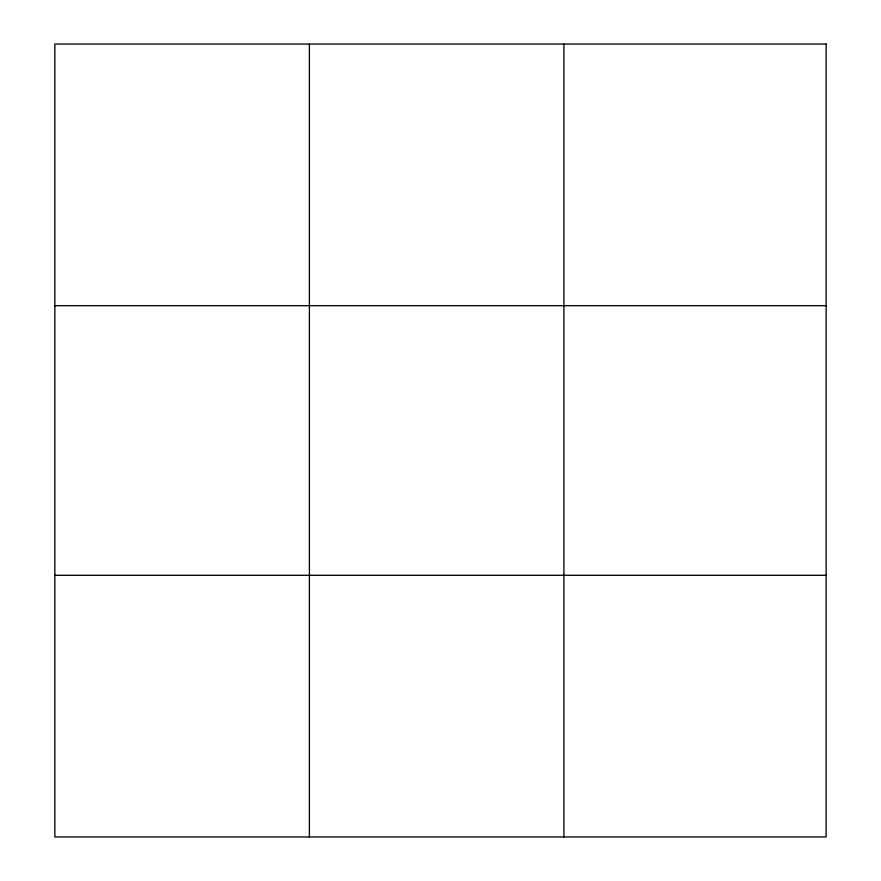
<?xml version="1.0" encoding="UTF-8"?>
<svg xmlns="http://www.w3.org/2000/svg" width="881" height="881" viewBox="0 0 881 881"><rect width="100%" height="100%" fill="white"/><g stroke="black" fill="none" stroke-linecap="round" stroke-linejoin="round"><path stroke-width="1.32" d="M309.385 44.05L309.385 836.95M563.906 44.05L563.906 836.95M54.853 305.707L826.147 305.707M54.853 575.293L826.147 575.293M826.147 44.05L826.147 836.95L54.853 836.95L54.853 44.05L826.147 44.05"/></g></svg>
